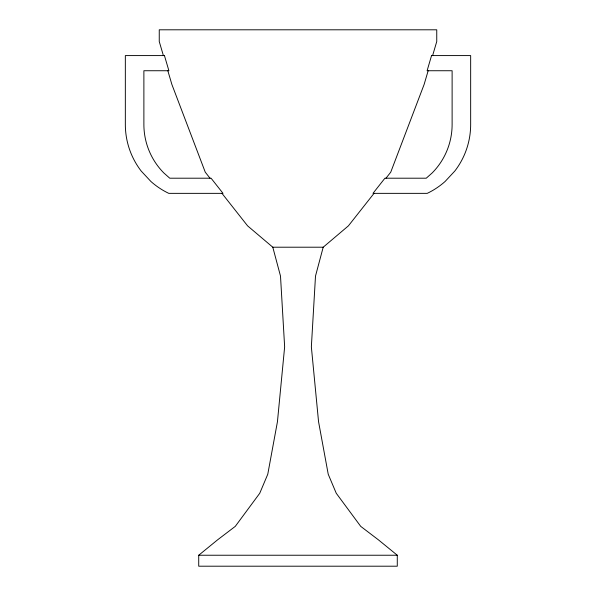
<?xml version="1.0" encoding="UTF-8"?>
<svg xmlns="http://www.w3.org/2000/svg" width="596" height="596" viewBox="0 0 596 596"><rect width="100%" height="100%" fill="white"/><g stroke="black" fill="none" stroke-linecap="round" stroke-linejoin="round"><path stroke-width="0.89" d="M374.035 193.357L348.407 225.854L323.203 247.206L315.5 276.067L311.358 346.872L318.555 421.707L328.225 474.237L336.263 493.279L360.722 526.372L378.415 539.842L397.279 555.234L397.279 566.2L198.721 566.2L198.721 555.234L217.585 539.842L235.278 526.372L259.737 493.279L267.775 474.237L277.445 421.707L284.642 346.872L280.5 276.067L272.797 247.206L247.593 225.854L221.965 193.357M428.159 70.738L424.128 84.438L390.745 172.169L385.992 178.204M432.614 55.584L436.749 41.534L436.749 29.8L159.251 29.8L159.251 41.534L163.386 55.584M272.797 247.206L323.203 247.206M198.721 555.234L397.279 555.234M210.008 178.204L205.255 172.169L171.871 84.438L167.841 70.738M431.556 55.584L427.101 70.738L452.118 70.738L452.118 124.467A68.89 68.89 0 0 1 432.145 172.974L426.244 178.204L384.934 178.204L372.977 193.357L427.235 193.357A76.348 76.348 0 0 0 445.063 181.512L454.808 171.052A76.348 76.348 0 0 0 470.661 124.467L470.661 55.584L431.556 55.584M164.444 55.584L125.339 55.584L125.339 124.467A76.348 76.348 0 0 0 141.192 171.052L150.937 181.512A76.348 76.348 0 0 0 168.765 193.357L223.023 193.357L211.066 178.204L169.756 178.204L163.855 172.974A68.89 68.89 0 0 1 143.882 124.467L143.882 70.738L168.899 70.738L164.444 55.584"/></g></svg>
